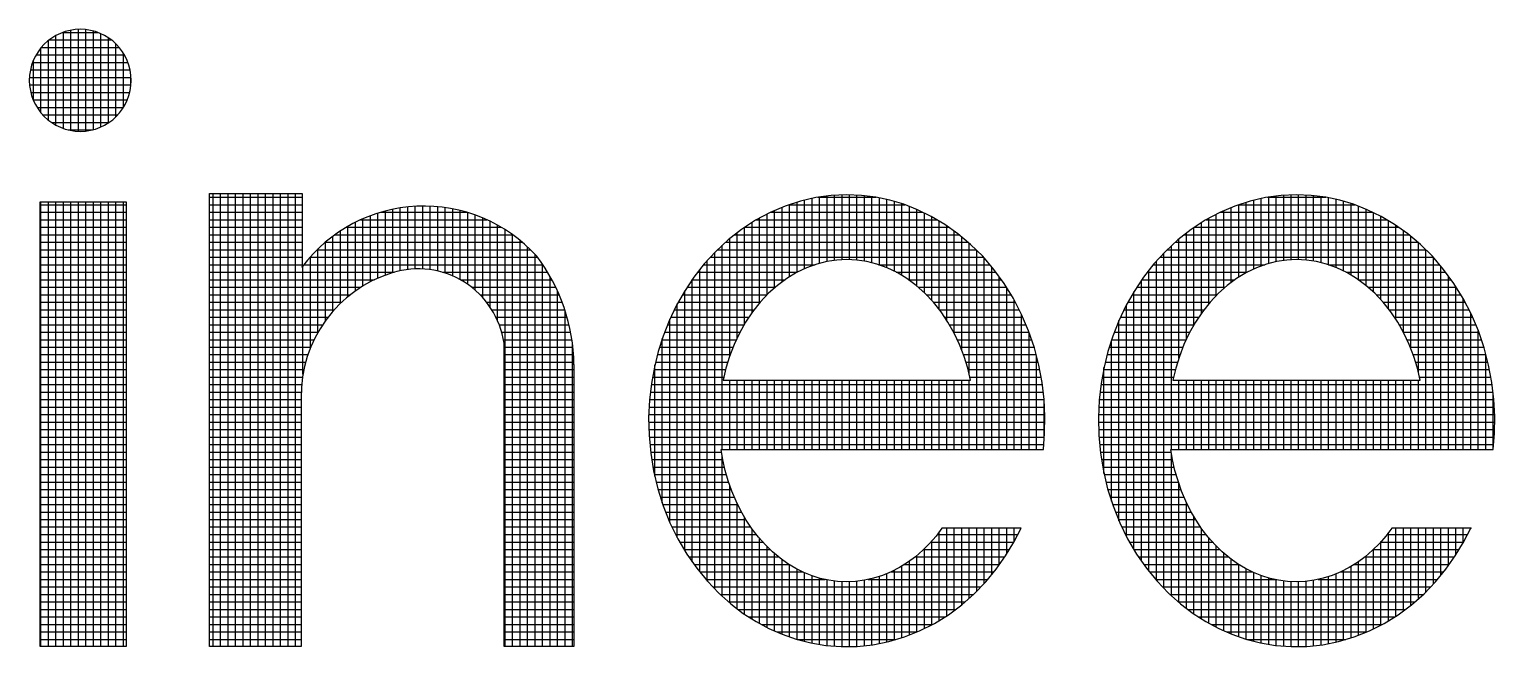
# Model space of a CAD drawing. Header units: inches. Extents: x 952 to 1793, y 0 to 594.
# Drawn here: x 1677.897 to 1681.296, y 99.888 to 101.318 of the extents above; entities that cross this region are included whole.
import ezdxf

# ---------------------------------------------------------------- set-up
doc = ezdxf.new("R2010")
doc.units = ezdxf.units.IN
doc.header["$MEASUREMENT"] = 0
doc.layers.add('BG ÇÑ±¹Áö¿ª³\xad¹æ±â¼úÁÖ½ÄÈ¸»ç CI', color=7, linetype='Continuous')

msp = doc.modelspace()

# ---------------------------------------------------------------- linework, layer by layer
at = {"layer": 'BG ÇÑ±¹Áö¿ª³\xad¹æ±â¼úÁÖ½ÄÈ¸»ç CI', "color": 7, "linetype": 'Continuous', "lineweight": 25}
for p, q in [((1677.9411, 101.1079), (1677.9411, 101.2927)), ((1677.9427, 101.2939), (1678.0871, 101.2939)), ((1677.9585, 101.0964), (1677.9585, 101.3042)), ((1677.9741, 101.3112), (1678.0556, 101.3112)), ((1677.9759, 101.0887), (1677.9759, 101.3119)), ((1677.9932, 101.0841), (1677.9932, 101.3165)), ((1678.0106, 101.0822), (1678.0106, 101.3184)), ((1678.028, 101.0828), (1678.028, 101.3178)), ((1678.0453, 101.0861), (1678.0453, 101.3145)), ((1678.0627, 101.0922), (1678.0627, 101.3084)), ((1678.0801, 101.1017), (1678.0801, 101.2989)), ((1677.9124, 101.2591), (1678.1174, 101.2591)), ((1677.9238, 101.125), (1677.9238, 101.2756)), ((1677.9245, 101.2765), (1678.1052, 101.2765)), ((1678.0974, 101.1157), (1678.0974, 101.2849)), ((1678.1148, 101.1372), (1678.1148, 101.2634)), ((1677.9042, 101.2418), (1678.1255, 101.2418)), ((1677.9064, 101.1533), (1677.9064, 101.2473)), ((1677.8969, 101.207), (1678.1329, 101.207)), ((1677.8992, 101.2244), (1678.1306, 101.2244)), ((1678.1322, 101.1857), (1678.1322, 101.2149)), ((1677.8972, 101.1897), (1678.1326, 101.1897)), ((1677.9, 101.1723), (1678.1297, 101.1723)), ((1677.9057, 101.155), (1678.124, 101.155)), ((1677.9147, 101.1376), (1678.1151, 101.1376)), ((1677.9279, 101.1202), (1678.1018, 101.1202)), ((1677.948, 101.1029), (1678.0818, 101.1029)), ((1677.9868, 101.0855), (1678.043, 101.0855)), ((1677.9219, 100.9188), (1678.1217, 100.9188)), ((1677.9219, 99.8879), (1677.9219, 100.9188)), ((1677.9238, 99.8879), (1677.9238, 100.9188)), ((1677.9411, 99.8879), (1677.9411, 100.9188)), ((1677.9585, 99.8879), (1677.9585, 100.9188)), ((1677.9759, 99.8879), (1677.9759, 100.9188)), ((1677.9932, 99.8879), (1677.9932, 100.9188)), ((1678.0106, 99.8879), (1678.0106, 100.9188)), ((1678.028, 99.8879), (1678.028, 100.9188)), ((1678.0453, 99.8879), (1678.0453, 100.9188)), ((1678.0627, 99.8879), (1678.0627, 100.9188)), ((1678.0801, 99.8879), (1678.0801, 100.9188)), ((1678.0974, 99.8879), (1678.0974, 100.9188)), ((1678.1148, 99.8879), (1678.1148, 100.9188)), ((1678.1217, 100.9188), (1678.1217, 99.8879)), ((1678.3149, 99.8879), (1678.3149, 100.9383)), ((1678.3149, 100.9383), (1678.5297, 100.9383)), ((1678.3149, 100.9292), (1678.5297, 100.9292)), ((1678.3232, 99.8879), (1678.3232, 100.9383)), ((1678.3405, 99.8879), (1678.3405, 100.9383)), ((1678.3579, 99.8879), (1678.3579, 100.9383)), ((1678.3753, 99.8879), (1678.3753, 100.9383)), ((1678.3926, 99.8879), (1678.3926, 100.9383)), ((1678.41, 99.8879), (1678.41, 100.9383)), ((1678.4274, 99.8879), (1678.4274, 100.9383)), ((1678.4447, 99.8879), (1678.4447, 100.9383)), ((1678.4621, 99.8879), (1678.4621, 100.9383)), ((1678.4794, 99.8879), (1678.4794, 100.9383)), ((1678.4968, 99.8879), (1678.4968, 100.9383)), ((1678.5142, 99.8879), (1678.5142, 100.9383)), ((1678.5297, 100.9383), (1678.5297, 100.7681)), ((1679.6854, 100.9205), (1679.6498, 100.909)), ((1679.7212, 100.9286), (1679.6854, 100.9205)), ((1679.695, 100.7636), (1679.695, 100.9227)), ((1679.7123, 100.7704), (1679.7123, 100.9266)), ((1679.7569, 100.9334), (1679.7212, 100.9286)), ((1679.7257, 100.9292), (1679.8611, 100.9292)), ((1679.7297, 100.776), (1679.7297, 100.9298)), ((1679.7471, 100.7803), (1679.7471, 100.9321)), ((1679.7922, 100.935), (1679.7569, 100.9334)), ((1679.7644, 100.7829), (1679.7644, 100.9338)), ((1679.7818, 100.7843), (1679.7818, 100.9346)), ((1679.8269, 100.9336), (1679.7922, 100.935)), ((1679.7991, 100.7845), (1679.7991, 100.9347)), ((1679.8165, 100.7836), (1679.8165, 100.934)), ((1679.8605, 100.9293), (1679.8269, 100.9336)), ((1679.8339, 100.781), (1679.8339, 100.9327)), ((1679.8512, 100.7772), (1679.8512, 100.9305)), ((1679.893, 100.9225), (1679.8605, 100.9293)), ((1679.8686, 100.7722), (1679.8686, 100.9276)), ((1679.886, 100.7659), (1679.886, 100.924)), ((1679.925, 100.913), (1679.893, 100.9225)), ((1679.9033, 100.7577), (1679.9033, 100.9194)), ((1680.7286, 100.9205), (1680.6931, 100.909)), ((1680.7645, 100.9286), (1680.7286, 100.9205)), ((1680.7368, 100.7629), (1680.7368, 100.9223)), ((1680.7542, 100.7699), (1680.7542, 100.9263)), ((1680.8002, 100.9334), (1680.7645, 100.9286)), ((1680.769, 100.9292), (1680.9044, 100.9292)), ((1680.7716, 100.7756), (1680.7716, 100.9296)), ((1680.7889, 100.78), (1680.7889, 100.9319)), ((1680.8355, 100.935), (1680.8002, 100.9334)), ((1680.8063, 100.7827), (1680.8063, 100.9337)), ((1680.8237, 100.7842), (1680.8237, 100.9345)), ((1680.8702, 100.9336), (1680.8355, 100.935)), ((1680.841, 100.7846), (1680.841, 100.9348)), ((1680.8584, 100.7837), (1680.8584, 100.9341)), ((1680.9038, 100.9293), (1680.8702, 100.9336)), ((1680.8757, 100.7812), (1680.8757, 100.9329)), ((1680.8931, 100.7776), (1680.8931, 100.9307)), ((1680.9363, 100.9225), (1680.9038, 100.9293)), ((1680.9105, 100.7727), (1680.9105, 100.9279)), ((1680.9278, 100.7665), (1680.9278, 100.9243)), ((1680.9683, 100.913), (1680.9363, 100.9225)), ((1680.9452, 100.7584), (1680.9452, 100.9198)), ((1677.9219, 100.9119), (1678.1217, 100.9119)), ((1677.9219, 100.8945), (1678.1217, 100.8945)), ((1678.3149, 100.9119), (1678.5297, 100.9119)), ((1678.3149, 100.8945), (1678.5297, 100.8945)), ((1678.6878, 100.7336), (1678.6878, 100.8865)), ((1678.7052, 100.7419), (1678.7052, 100.8925)), ((1678.7116, 100.8945), (1678.912, 100.8945)), ((1678.7226, 100.7489), (1678.7226, 100.8975)), ((1678.7399, 100.7547), (1678.7399, 100.9016)), ((1678.7573, 100.7592), (1678.7573, 100.9048)), ((1678.7746, 100.762), (1678.7746, 100.9071)), ((1678.792, 100.7634), (1678.792, 100.9085)), ((1678.8094, 100.7632), (1678.8094, 100.909)), ((1678.8267, 100.7616), (1678.8267, 100.9087)), ((1678.8441, 100.7583), (1678.8441, 100.9075)), ((1678.8615, 100.7535), (1678.8615, 100.9055)), ((1678.8788, 100.7469), (1678.8788, 100.9026)), ((1678.8962, 100.7384), (1678.8962, 100.8988)), ((1678.9136, 100.7276), (1678.9136, 100.894)), ((1678.9309, 100.714), (1678.9309, 100.8883)), ((1679.615, 100.8942), (1679.5811, 100.8761)), ((1679.6081, 100.7032), (1679.6081, 100.8905)), ((1679.6498, 100.909), (1679.615, 100.8942)), ((1679.6157, 100.8945), (1679.9695, 100.8945)), ((1679.6255, 100.7192), (1679.6255, 100.8987)), ((1679.6429, 100.7331), (1679.6429, 100.906)), ((1679.6586, 100.9119), (1679.9278, 100.9119)), ((1679.6602, 100.745), (1679.6602, 100.9124)), ((1679.6776, 100.7553), (1679.6776, 100.918)), ((1679.9207, 100.748), (1679.9207, 100.9142)), ((1679.957, 100.9005), (1679.925, 100.913)), ((1679.9381, 100.7367), (1679.9381, 100.9079)), ((1679.9554, 100.7236), (1679.9554, 100.9011)), ((1679.9889, 100.885), (1679.957, 100.9005)), ((1679.9728, 100.7082), (1679.9728, 100.8929)), ((1680.0203, 100.8665), (1679.9889, 100.885)), ((1680.6582, 100.8942), (1680.6244, 100.8761)), ((1680.65, 100.7017), (1680.65, 100.8898)), ((1680.6931, 100.909), (1680.6582, 100.8942)), ((1680.6589, 100.8945), (1681.0127, 100.8945)), ((1680.6674, 100.718), (1680.6674, 100.8981)), ((1680.6847, 100.732), (1680.6847, 100.9054)), ((1680.7019, 100.9119), (1680.9711, 100.9119)), ((1680.7021, 100.7442), (1680.7021, 100.9119)), ((1680.7195, 100.7546), (1680.7195, 100.9175)), ((1680.9626, 100.7489), (1680.9626, 100.9147)), ((1681.0003, 100.9005), (1680.9683, 100.913)), ((1680.9799, 100.7378), (1680.9799, 100.9084)), ((1680.9973, 100.7249), (1680.9973, 100.9017)), ((1681.0322, 100.885), (1681.0003, 100.9005)), ((1681.0147, 100.7094), (1681.0147, 100.8936)), ((1681.032, 100.6915), (1681.032, 100.8851)), ((1681.0636, 100.8665), (1681.0322, 100.885)), ((1677.9219, 100.8771), (1678.1217, 100.8771)), ((1677.9219, 100.8598), (1678.1217, 100.8598)), ((1678.3149, 100.8771), (1678.5297, 100.8771)), ((1678.3149, 100.8598), (1678.5297, 100.8598)), ((1678.6184, 100.6837), (1678.6184, 100.8513)), ((1678.632, 100.8598), (1678.9915, 100.8598)), ((1678.6357, 100.6992), (1678.6357, 100.8619)), ((1678.6531, 100.7125), (1678.6531, 100.8713)), ((1678.6652, 100.8771), (1678.9583, 100.8771)), ((1678.6705, 100.7238), (1678.6705, 100.8795)), ((1678.9483, 100.6969), (1678.9483, 100.8815)), ((1678.9657, 100.6747), (1678.9657, 100.8737)), ((1678.983, 100.643), (1678.983, 100.8647)), ((1679.0004, 99.8879), (1679.0004, 100.8543)), ((1679.5486, 100.8549), (1679.5177, 100.8308)), ((1679.5811, 100.8761), (1679.5486, 100.8549)), ((1679.556, 100.8598), (1680.0298, 100.8598)), ((1679.556, 100.6357), (1679.556, 100.8598)), ((1679.5734, 100.6623), (1679.5734, 100.8711)), ((1679.583, 100.8771), (1680.0023, 100.8771)), ((1679.5908, 100.6844), (1679.5908, 100.8813)), ((1679.9902, 100.69), (1679.9902, 100.8843)), ((1680.0075, 100.6688), (1680.0075, 100.874)), ((1680.0508, 100.8448), (1680.0203, 100.8665)), ((1680.0249, 100.6437), (1680.0249, 100.8632)), ((1680.0423, 100.6135), (1680.0423, 100.8509)), ((1680.5918, 100.8549), (1680.561, 100.8308)), ((1680.6244, 100.8761), (1680.5918, 100.8549)), ((1680.5979, 100.6332), (1680.5979, 100.8589)), ((1680.5993, 100.8598), (1681.0731, 100.8598)), ((1680.6153, 100.6602), (1680.6153, 100.8702)), ((1680.6263, 100.8771), (1681.0456, 100.8771)), ((1680.6326, 100.6827), (1680.6326, 100.8805)), ((1681.0494, 100.6705), (1681.0494, 100.8749)), ((1681.0941, 100.8448), (1681.0636, 100.8665)), ((1681.0668, 100.6458), (1681.0668, 100.8642)), ((1681.0841, 100.6161), (1681.0841, 100.8519)), ((1677.9219, 100.8424), (1678.1217, 100.8424)), ((1677.9219, 100.825), (1678.1217, 100.825)), ((1678.3149, 100.8424), (1678.5297, 100.8424)), ((1678.3149, 100.825), (1678.5297, 100.825)), ((1678.5833, 100.825), (1679.0402, 100.825)), ((1678.5836, 100.6437), (1678.5836, 100.8253)), ((1678.601, 100.6655), (1678.601, 100.8391)), ((1678.6055, 100.8424), (1679.0181, 100.8424)), ((1679.0177, 99.8879), (1679.0177, 100.8426)), ((1679.0351, 99.8879), (1679.0351, 100.8293)), ((1679.5177, 100.8308), (1679.4888, 100.804)), ((1679.504, 100.345), (1679.504, 100.818)), ((1679.5115, 100.825), (1680.0744, 100.825)), ((1679.5213, 100.5611), (1679.5213, 100.8336)), ((1679.5326, 100.8424), (1680.0537, 100.8424)), ((1679.5387, 100.6029), (1679.5387, 100.8472)), ((1680.0802, 100.8201), (1680.0508, 100.8448)), ((1680.0596, 100.5739), (1680.0596, 100.8375)), ((1680.077, 100.5175), (1680.077, 100.8229)), ((1680.1081, 100.7925), (1680.0802, 100.8201)), ((1680.561, 100.8308), (1680.5321, 100.804)), ((1680.5458, 100.345), (1680.5458, 100.8167)), ((1680.5548, 100.825), (1681.1177, 100.825)), ((1680.5632, 100.5567), (1680.5632, 100.8325)), ((1680.5758, 100.8424), (1681.097, 100.8424)), ((1680.5806, 100.5999), (1680.5806, 100.8461)), ((1681.1235, 100.8201), (1681.0941, 100.8448)), ((1681.1015, 100.5776), (1681.1015, 100.8386)), ((1681.1189, 100.5235), (1681.1189, 100.8241)), ((1681.1514, 100.7925), (1681.1235, 100.8201)), ((1677.9219, 100.8077), (1678.1217, 100.8077)), ((1677.9219, 100.7903), (1678.1217, 100.7903)), ((1678.3149, 100.8077), (1678.5297, 100.8077)), ((1678.3149, 100.7903), (1678.5297, 100.7903)), ((1678.5478, 100.7903), (1679.0754, 100.7903)), ((1678.5489, 100.5807), (1678.5489, 100.7915)), ((1678.5643, 100.8077), (1679.0592, 100.8077)), ((1678.5663, 100.6167), (1678.5663, 100.8096)), ((1679.0525, 99.8879), (1679.0525, 100.8141)), ((1679.0698, 99.8879), (1679.0698, 100.7967)), ((1679.4888, 100.804), (1679.4621, 100.775)), ((1679.4762, 100.7903), (1680.11, 100.7903)), ((1679.4866, 100.0216), (1679.4866, 100.8016)), ((1679.4927, 100.8077), (1680.0928, 100.8077)), ((1679.77, 100.7837), (1679.7466, 100.7802)), ((1679.7929, 100.7848), (1679.77, 100.7837)), ((1679.8159, 100.7837), (1679.7929, 100.7848)), ((1679.8392, 100.7802), (1679.8159, 100.7837)), ((1680.0943, 100.345), (1680.0943, 100.8062)), ((1680.1341, 100.7622), (1680.1081, 100.7925)), ((1680.1117, 100.345), (1680.1117, 100.7883)), ((1680.5321, 100.804), (1680.5054, 100.775)), ((1680.5195, 100.7903), (1681.1533, 100.7903)), ((1680.5285, 100.0231), (1680.5285, 100.8001)), ((1680.536, 100.8077), (1681.1361, 100.8077)), ((1680.8133, 100.7837), (1680.7899, 100.7802)), ((1680.8362, 100.7848), (1680.8133, 100.7837)), ((1680.8592, 100.7837), (1680.8362, 100.7848)), ((1680.8825, 100.7802), (1680.8592, 100.7837)), ((1681.1362, 100.345), (1681.1362, 100.8076)), ((1681.1774, 100.7622), (1681.1514, 100.7925)), ((1681.1536, 100.345), (1681.1536, 100.79)), ((1677.9219, 100.7729), (1678.1217, 100.7729)), ((1677.9219, 100.7556), (1678.1217, 100.7556)), ((1678.3149, 100.7729), (1678.5297, 100.7729)), ((1678.3149, 100.7556), (1678.743, 100.7556)), ((1678.5315, 100.5192), (1678.5315, 100.7705)), ((1678.5334, 100.7729), (1679.0878, 100.7729)), ((1678.8548, 100.7556), (1679.0989, 100.7556)), ((1679.0872, 99.8879), (1679.0872, 100.7737)), ((1679.4621, 100.775), (1679.4379, 100.7439)), ((1679.447, 100.7556), (1679.6781, 100.7556)), ((1679.4519, 100.061), (1679.4519, 100.7618)), ((1679.4606, 100.7729), (1679.7193, 100.7729)), ((1679.4692, 100.0398), (1679.4692, 100.7827)), ((1679.6765, 100.7548), (1679.6539, 100.7412)), ((1679.6997, 100.7659), (1679.6765, 100.7548)), ((1679.7231, 100.7743), (1679.6997, 100.7659)), ((1679.7466, 100.7802), (1679.7231, 100.7743)), ((1679.8627, 100.7743), (1679.8392, 100.7802)), ((1679.8862, 100.7659), (1679.8627, 100.7743)), ((1679.8666, 100.7729), (1680.125, 100.7729)), ((1679.9094, 100.7548), (1679.8862, 100.7659)), ((1679.9078, 100.7556), (1680.139, 100.7556)), ((1679.9319, 100.7412), (1679.9094, 100.7548)), ((1680.1291, 100.345), (1680.1291, 100.7681)), ((1680.1581, 100.7295), (1680.1341, 100.7622)), ((1680.5054, 100.775), (1680.4811, 100.7439)), ((1680.4903, 100.7556), (1680.7213, 100.7556)), ((1680.4937, 100.0627), (1680.4937, 100.76)), ((1680.5038, 100.7729), (1680.7626, 100.7729)), ((1680.5111, 100.0415), (1680.5111, 100.7811)), ((1680.7198, 100.7548), (1680.6972, 100.7412)), ((1680.7429, 100.7659), (1680.7198, 100.7548)), ((1680.7664, 100.7743), (1680.7429, 100.7659)), ((1680.7899, 100.7802), (1680.7664, 100.7743)), ((1680.906, 100.7743), (1680.8825, 100.7802)), ((1680.9295, 100.7659), (1680.906, 100.7743)), ((1680.9099, 100.7729), (1681.1682, 100.7729)), ((1680.9526, 100.7548), (1680.9295, 100.7659)), ((1680.9511, 100.7556), (1681.1823, 100.7556)), ((1680.9752, 100.7412), (1680.9526, 100.7548)), ((1681.1709, 100.345), (1681.1709, 100.7698)), ((1681.2013, 100.7295), (1681.1774, 100.7622)), ((1677.9219, 100.7382), (1678.1217, 100.7382)), ((1677.9219, 100.7208), (1678.1217, 100.7208)), ((1678.3149, 100.7382), (1678.6971, 100.7382)), ((1678.3149, 100.7208), (1678.6656, 100.7208)), ((1678.8965, 100.7382), (1679.1089, 100.7382)), ((1678.9227, 100.7208), (1679.1178, 100.7208)), ((1679.1046, 99.8879), (1679.1046, 100.7459)), ((1679.4379, 100.7439), (1679.4161, 100.7112)), ((1679.4225, 100.7208), (1679.6273, 100.7208)), ((1679.4341, 100.7382), (1679.6498, 100.7382)), ((1679.4345, 100.0844), (1679.4345, 100.7389)), ((1679.6322, 100.7252), (1679.6115, 100.7068)), ((1679.6539, 100.7412), (1679.6322, 100.7252)), ((1679.9537, 100.7252), (1679.9319, 100.7412)), ((1679.936, 100.7382), (1680.1517, 100.7382)), ((1679.9743, 100.7068), (1679.9537, 100.7252)), ((1679.9586, 100.7208), (1680.1634, 100.7208)), ((1680.1464, 100.345), (1680.1464, 100.7454)), ((1680.1796, 100.6945), (1680.1581, 100.7295)), ((1680.1638, 100.345), (1680.1638, 100.7201)), ((1680.4811, 100.7439), (1680.4594, 100.7112)), ((1680.4658, 100.7208), (1680.6706, 100.7208)), ((1680.4764, 100.0864), (1680.4764, 100.7367)), ((1680.4773, 100.7382), (1680.6931, 100.7382)), ((1680.6755, 100.7252), (1680.6548, 100.7068)), ((1680.6972, 100.7412), (1680.6755, 100.7252)), ((1680.997, 100.7252), (1680.9752, 100.7412)), ((1680.9793, 100.7382), (1681.195, 100.7382)), ((1681.0176, 100.7068), (1680.997, 100.7252)), ((1681.0018, 100.7208), (1681.2067, 100.7208)), ((1681.1883, 100.345), (1681.1883, 100.7473)), ((1681.2229, 100.6945), (1681.2013, 100.7295)), ((1681.2057, 100.345), (1681.2057, 100.7224)), ((1677.9219, 100.7035), (1678.1217, 100.7035)), ((1677.9219, 100.6861), (1678.1217, 100.6861)), ((1678.3149, 100.7035), (1678.6411, 100.7035)), ((1678.3149, 100.6861), (1678.6209, 100.6861)), ((1678.9421, 100.7035), (1679.1257, 100.7035)), ((1678.9574, 100.6861), (1679.1327, 100.6861)), ((1679.1219, 99.8879), (1679.1219, 100.712)), ((1679.4161, 100.7112), (1679.397, 100.6774)), ((1679.3998, 100.1405), (1679.3998, 100.6823)), ((1679.4019, 100.6861), (1679.5921, 100.6861)), ((1679.4117, 100.7035), (1679.6084, 100.7035)), ((1679.4171, 100.1105), (1679.4171, 100.7128)), ((1679.5922, 100.6862), (1679.5744, 100.6638)), ((1679.6115, 100.7068), (1679.5922, 100.6862)), ((1679.9937, 100.6862), (1679.9743, 100.7068)), ((1679.9774, 100.7035), (1680.1741, 100.7035)), ((1680.0115, 100.6638), (1679.9937, 100.6862)), ((1679.9938, 100.6861), (1680.1839, 100.6861)), ((1680.1985, 100.6578), (1680.1796, 100.6945)), ((1680.1812, 100.345), (1680.1812, 100.6915)), ((1680.4594, 100.7112), (1680.4403, 100.6774)), ((1680.4452, 100.6861), (1680.6354, 100.6861)), ((1680.455, 100.7035), (1680.6517, 100.7035)), ((1680.459, 100.1129), (1680.459, 100.7105)), ((1680.6355, 100.6862), (1680.6177, 100.6638)), ((1680.6548, 100.7068), (1680.6355, 100.6862)), ((1681.0369, 100.6862), (1681.0176, 100.7068)), ((1681.0207, 100.7035), (1681.2174, 100.7035)), ((1681.0548, 100.6638), (1681.0369, 100.6862)), ((1681.037, 100.6861), (1681.2272, 100.6861)), ((1681.2418, 100.6578), (1681.2229, 100.6945)), ((1681.223, 100.345), (1681.223, 100.6942)), ((1677.9219, 100.6687), (1678.1217, 100.6687)), ((1677.9219, 100.6514), (1678.1217, 100.6514)), ((1678.3149, 100.6687), (1678.6039, 100.6687)), ((1678.3149, 100.6514), (1678.5894, 100.6514)), ((1678.9695, 100.6687), (1679.1389, 100.6687)), ((1678.9791, 100.6514), (1679.1442, 100.6514)), ((1679.1393, 99.8879), (1679.1393, 100.6674)), ((1679.397, 100.6774), (1679.3805, 100.6426)), ((1679.3847, 100.6514), (1679.5661, 100.6514)), ((1679.3929, 100.6687), (1679.5783, 100.6687)), ((1679.5744, 100.6638), (1679.5583, 100.6397)), ((1680.0075, 100.6687), (1680.1929, 100.6687)), ((1680.0276, 100.6397), (1680.0115, 100.6638)), ((1680.0198, 100.6514), (1680.2012, 100.6514)), ((1680.2147, 100.6196), (1680.1985, 100.6578)), ((1680.1985, 100.345), (1680.1985, 100.6577)), ((1680.4403, 100.6774), (1680.4238, 100.6426)), ((1680.428, 100.6514), (1680.6094, 100.6514)), ((1680.4362, 100.6687), (1680.6216, 100.6687)), ((1680.4416, 100.1434), (1680.4416, 100.6798)), ((1680.6177, 100.6638), (1680.6016, 100.6397)), ((1681.0508, 100.6687), (1681.2361, 100.6687)), ((1681.0709, 100.6397), (1681.0548, 100.6638)), ((1681.063, 100.6514), (1681.2445, 100.6514)), ((1681.2404, 100.345), (1681.2404, 100.6605)), ((1681.258, 100.6196), (1681.2418, 100.6578)), ((1677.9219, 100.634), (1678.1217, 100.634)), ((1677.9219, 100.6167), (1678.1217, 100.6167)), ((1678.3149, 100.634), (1678.5769, 100.634)), ((1678.3149, 100.6167), (1678.5663, 100.6167)), ((1678.9867, 100.634), (1679.1486, 100.634)), ((1678.9924, 100.6167), (1679.1524, 100.6167)), ((1679.3805, 100.6426), (1679.3667, 100.6074)), ((1679.3703, 100.6167), (1679.5453, 100.6167)), ((1679.3772, 100.634), (1679.5551, 100.634)), ((1679.3824, 100.1761), (1679.3824, 100.6466)), ((1679.544, 100.6142), (1679.5316, 100.5878)), ((1679.5583, 100.6397), (1679.544, 100.6142)), ((1680.0419, 100.6142), (1680.0276, 100.6397)), ((1680.0308, 100.634), (1680.2086, 100.634)), ((1680.0405, 100.6167), (1680.2157, 100.6167)), ((1680.0543, 100.5878), (1680.0419, 100.6142)), ((1680.228, 100.5803), (1680.2147, 100.6196)), ((1680.2159, 100.345), (1680.2159, 100.616)), ((1680.4238, 100.6426), (1680.41, 100.6074)), ((1680.4136, 100.6167), (1680.5886, 100.6167)), ((1680.4204, 100.634), (1680.5984, 100.634)), ((1680.4243, 100.1796), (1680.4243, 100.6436)), ((1680.5873, 100.6142), (1680.5749, 100.5878)), ((1680.6016, 100.6397), (1680.5873, 100.6142)), ((1681.0852, 100.6142), (1681.0709, 100.6397)), ((1681.0741, 100.634), (1681.2519, 100.634)), ((1681.0838, 100.6167), (1681.259, 100.6167)), ((1681.0976, 100.5878), (1681.0852, 100.6142)), ((1681.2578, 100.345), (1681.2578, 100.62)), ((1681.2713, 100.5803), (1681.258, 100.6196)), ((1677.9219, 100.5993), (1678.1217, 100.5993)), ((1677.9219, 100.5819), (1678.1217, 100.5819)), ((1678.3149, 100.5993), (1678.5571, 100.5993)), ((1678.3149, 100.5819), (1678.5494, 100.5819)), ((1678.9965, 100.5993), (1679.1553, 100.5993)), ((1678.9978, 99.8879), (1678.9978, 100.5909)), ((1678.9978, 100.5819), (1679.1575, 100.5819)), ((1679.1567, 99.8879), (1679.1567, 100.5894)), ((1679.3667, 100.6074), (1679.3555, 100.572)), ((1679.3586, 100.5819), (1679.5293, 100.5819)), ((1679.3641, 100.5993), (1679.537, 100.5993)), ((1679.365, 100.221), (1679.365, 100.6021)), ((1679.5316, 100.5878), (1679.5211, 100.5606)), ((1680.0489, 100.5993), (1680.2216, 100.5993)), ((1680.0648, 100.5606), (1680.0543, 100.5878)), ((1680.0565, 100.5819), (1680.2274, 100.5819)), ((1680.2384, 100.5405), (1680.228, 100.5803)), ((1680.41, 100.6074), (1680.3987, 100.572)), ((1680.4019, 100.5819), (1680.5726, 100.5819)), ((1680.4069, 100.2254), (1680.4069, 100.5977)), ((1680.4074, 100.5993), (1680.5803, 100.5993)), ((1680.5749, 100.5878), (1680.5644, 100.5606)), ((1681.0922, 100.5993), (1681.2648, 100.5993)), ((1681.108, 100.5606), (1681.0976, 100.5878)), ((1681.0998, 100.5819), (1681.2707, 100.5819)), ((1681.2817, 100.5405), (1681.2713, 100.5803)), ((1677.9219, 100.5646), (1678.1217, 100.5646)), ((1677.9219, 100.5472), (1678.1217, 100.5472)), ((1678.3149, 100.5646), (1678.5429, 100.5646)), ((1678.3149, 100.5472), (1678.5377, 100.5472)), ((1678.9978, 100.5646), (1679.159, 100.5646)), ((1678.9978, 100.5472), (1679.1598, 100.5472)), ((1679.3555, 100.572), (1679.3465, 100.5358)), ((1679.3493, 100.5472), (1679.517, 100.5472)), ((1679.3536, 100.5646), (1679.5226, 100.5646)), ((1679.5211, 100.5606), (1679.5126, 100.533)), ((1680.0632, 100.5646), (1680.2321, 100.5646)), ((1680.0733, 100.533), (1680.0648, 100.5606)), ((1680.0689, 100.5472), (1680.2366, 100.5472)), ((1680.2333, 100.345), (1680.2333, 100.5601)), ((1680.3987, 100.572), (1680.3897, 100.5358)), ((1680.3926, 100.5472), (1680.5603, 100.5472)), ((1680.3969, 100.5646), (1680.5659, 100.5646)), ((1680.5644, 100.5606), (1680.5559, 100.533)), ((1681.1065, 100.5646), (1681.2754, 100.5646)), ((1681.1166, 100.533), (1681.108, 100.5606)), ((1681.1122, 100.5472), (1681.2799, 100.5472)), ((1681.2751, 100.345), (1681.2751, 100.5655)), ((1677.9219, 100.5298), (1678.1217, 100.5298)), ((1677.9219, 100.5125), (1678.1217, 100.5125)), ((1678.3149, 100.5298), (1678.5335, 100.5298)), ((1678.3149, 100.5125), (1678.5305, 100.5125)), ((1678.9978, 100.5298), (1679.1599, 100.5298)), ((1678.9978, 100.5125), (1679.1599, 100.5125)), ((1679.1599, 100.5414), (1679.1599, 99.8879)), ((1679.3465, 100.5358), (1679.3396, 100.498)), ((1679.3422, 100.5125), (1679.5077, 100.5125)), ((1679.3454, 100.5298), (1679.5118, 100.5298)), ((1679.3477, 100.283), (1679.3477, 100.5407)), ((1679.5126, 100.533), (1679.506, 100.5053)), ((1680.0799, 100.5053), (1680.0733, 100.533)), ((1680.074, 100.5298), (1680.2404, 100.5298)), ((1680.0782, 100.5125), (1680.2436, 100.5125)), ((1680.2459, 100.5004), (1680.2384, 100.5405)), ((1680.3897, 100.5358), (1680.3829, 100.498)), ((1680.3855, 100.5125), (1680.5509, 100.5125)), ((1680.3887, 100.5298), (1680.5551, 100.5298)), ((1680.3895, 100.2889), (1680.3895, 100.5347)), ((1680.5559, 100.533), (1680.5492, 100.5053)), ((1681.1232, 100.5053), (1681.1166, 100.533)), ((1681.1173, 100.5298), (1681.2837, 100.5298)), ((1681.1215, 100.5125), (1681.2869, 100.5125)), ((1681.2892, 100.5004), (1681.2817, 100.5405)), ((1677.9219, 100.4951), (1678.1217, 100.4951)), ((1677.9219, 100.4777), (1678.1217, 100.4777)), ((1678.3149, 100.4951), (1678.5285, 100.4951)), ((1678.3149, 100.4777), (1678.5275, 100.4777)), ((1678.9978, 100.4951), (1679.1599, 100.4951)), ((1678.9978, 100.4777), (1679.1599, 100.4777)), ((1679.3396, 100.498), (1679.3352, 100.4589)), ((1679.3373, 100.4777), (1680.2485, 100.4777)), ((1679.3393, 100.4951), (1680.2465, 100.4951)), ((1679.506, 100.5053), (1679.5633, 100.5053)), ((1679.5213, 100.345), (1679.5213, 100.5053)), ((1679.5387, 100.345), (1679.5387, 100.5053)), ((1679.556, 100.345), (1679.556, 100.5053)), ((1679.5633, 100.5053), (1679.6207, 100.5053)), ((1679.5734, 100.345), (1679.5734, 100.5053)), ((1679.5908, 100.345), (1679.5908, 100.5053)), ((1679.6081, 100.345), (1679.6081, 100.5053)), ((1679.6207, 100.5053), (1679.6781, 100.5053)), ((1679.6255, 100.345), (1679.6255, 100.5053)), ((1679.6429, 100.345), (1679.6429, 100.5053)), ((1679.6602, 100.345), (1679.6602, 100.5053)), ((1679.6776, 100.345), (1679.6776, 100.5053)), ((1679.6781, 100.5053), (1679.7355, 100.5053)), ((1679.695, 100.345), (1679.695, 100.5053)), ((1679.7123, 100.345), (1679.7123, 100.5053)), ((1679.7297, 100.345), (1679.7297, 100.5053)), ((1679.7355, 100.5053), (1679.7929, 100.5053)), ((1679.7471, 100.345), (1679.7471, 100.5053)), ((1679.7644, 100.345), (1679.7644, 100.5053)), ((1679.7818, 100.345), (1679.7818, 100.5053)), ((1679.7929, 100.5053), (1679.8503, 100.5053)), ((1679.7991, 100.345), (1679.7991, 100.5053)), ((1679.8165, 100.345), (1679.8165, 100.5053)), ((1679.8339, 100.345), (1679.8339, 100.5053)), ((1679.8503, 100.5053), (1679.9077, 100.5053)), ((1679.8512, 100.345), (1679.8512, 100.5053)), ((1679.8686, 100.345), (1679.8686, 100.5053)), ((1679.886, 100.345), (1679.886, 100.5053)), ((1679.9033, 100.345), (1679.9033, 100.5053)), ((1679.9077, 100.5053), (1679.9651, 100.5053)), ((1679.9207, 100.345), (1679.9207, 100.5053)), ((1679.9381, 100.345), (1679.9381, 100.5053)), ((1679.9554, 100.345), (1679.9554, 100.5053)), ((1679.9651, 100.5053), (1680.0225, 100.5053)), ((1679.9728, 100.345), (1679.9728, 100.5053)), ((1679.9902, 100.345), (1679.9902, 100.5053)), ((1680.0075, 100.345), (1680.0075, 100.5053)), ((1680.0225, 100.5053), (1680.0799, 100.5053)), ((1680.0249, 100.345), (1680.0249, 100.5053)), ((1680.0423, 100.345), (1680.0423, 100.5053)), ((1680.0596, 100.345), (1680.0596, 100.5053)), ((1680.077, 100.345), (1680.077, 100.5053)), ((1680.2505, 100.4604), (1680.2459, 100.5004)), ((1680.3829, 100.498), (1680.3785, 100.4589)), ((1680.3806, 100.4777), (1681.2918, 100.4777)), ((1680.3826, 100.4951), (1681.2898, 100.4951)), ((1680.5492, 100.5053), (1680.6066, 100.5053)), ((1680.5632, 100.345), (1680.5632, 100.5053)), ((1680.5806, 100.345), (1680.5806, 100.5053)), ((1680.5979, 100.345), (1680.5979, 100.5053)), ((1680.6066, 100.5053), (1680.664, 100.5053)), ((1680.6153, 100.345), (1680.6153, 100.5053)), ((1680.6326, 100.345), (1680.6326, 100.5053)), ((1680.65, 100.345), (1680.65, 100.5053)), ((1680.664, 100.5053), (1680.7214, 100.5053)), ((1680.6674, 100.345), (1680.6674, 100.5053)), ((1680.6847, 100.345), (1680.6847, 100.5053)), ((1680.7021, 100.345), (1680.7021, 100.5053)), ((1680.7195, 100.345), (1680.7195, 100.5053)), ((1680.7214, 100.5053), (1680.7788, 100.5053)), ((1680.7368, 100.345), (1680.7368, 100.5053)), ((1680.7542, 100.345), (1680.7542, 100.5053)), ((1680.7716, 100.345), (1680.7716, 100.5053)), ((1680.7788, 100.5053), (1680.8362, 100.5053)), ((1680.7889, 100.345), (1680.7889, 100.5053)), ((1680.8063, 100.345), (1680.8063, 100.5053)), ((1680.8237, 100.345), (1680.8237, 100.5053)), ((1680.8362, 100.5053), (1680.8936, 100.5053)), ((1680.841, 100.345), (1680.841, 100.5053)), ((1680.8584, 100.345), (1680.8584, 100.5053)), ((1680.8757, 100.345), (1680.8757, 100.5053)), ((1680.8931, 100.345), (1680.8931, 100.5053)), ((1680.8936, 100.5053), (1680.951, 100.5053)), ((1680.9105, 100.345), (1680.9105, 100.5053)), ((1680.9278, 100.345), (1680.9278, 100.5053)), ((1680.9452, 100.345), (1680.9452, 100.5053)), ((1680.951, 100.5053), (1681.0084, 100.5053)), ((1680.9626, 100.345), (1680.9626, 100.5053)), ((1680.9799, 100.345), (1680.9799, 100.5053)), ((1680.9973, 100.345), (1680.9973, 100.5053)), ((1681.0084, 100.5053), (1681.0658, 100.5053)), ((1681.0147, 100.345), (1681.0147, 100.5053)), ((1681.032, 100.345), (1681.032, 100.5053)), ((1681.0494, 100.345), (1681.0494, 100.5053)), ((1681.0658, 100.5053), (1681.1232, 100.5053)), ((1681.0668, 100.345), (1681.0668, 100.5053)), ((1681.0841, 100.345), (1681.0841, 100.5053)), ((1681.1015, 100.345), (1681.1015, 100.5053)), ((1681.1189, 100.345), (1681.1189, 100.5053)), ((1681.2938, 100.4604), (1681.2892, 100.5004)), ((1677.9219, 100.4604), (1678.1217, 100.4604)), ((1677.9219, 100.443), (1678.1217, 100.443)), ((1678.3149, 100.4604), (1678.5274, 100.4604)), ((1678.3149, 100.443), (1678.5274, 100.443)), ((1678.5274, 100.4639), (1678.5274, 99.8879)), ((1678.9978, 100.4604), (1679.1599, 100.4604)), ((1678.9978, 100.443), (1679.1599, 100.443)), ((1679.3352, 100.4589), (1679.3333, 100.4186)), ((1679.3345, 100.443), (1680.2514, 100.443)), ((1679.3354, 100.4604), (1680.2505, 100.4604)), ((1680.2525, 100.421), (1680.2505, 100.4604)), ((1680.2506, 100.3673), (1680.2506, 100.4586)), ((1680.3785, 100.4589), (1680.3766, 100.4186)), ((1680.3778, 100.443), (1681.2947, 100.443)), ((1680.3786, 100.4604), (1681.2938, 100.4604)), ((1681.2925, 100.3497), (1681.2925, 100.4718)), ((1681.2958, 100.421), (1681.2938, 100.4604)), ((1677.9219, 100.4256), (1678.1217, 100.4256)), ((1678.3149, 100.4256), (1678.5274, 100.4256)), ((1678.9978, 100.4256), (1679.1599, 100.4256)), ((1679.3333, 100.4186), (1679.3343, 100.3777)), ((1679.3337, 100.4256), (1680.2522, 100.4256)), ((1680.2518, 100.3824), (1680.2525, 100.421)), ((1680.3766, 100.4186), (1680.3775, 100.3777)), ((1680.377, 100.4256), (1681.2955, 100.4256)), ((1681.2951, 100.3824), (1681.2958, 100.421)), ((1677.9219, 100.4083), (1678.1217, 100.4083)), ((1677.9219, 100.3909), (1678.1217, 100.3909)), ((1678.3149, 100.4083), (1678.5274, 100.4083)), ((1678.3149, 100.3909), (1678.5274, 100.3909)), ((1678.9978, 100.4083), (1679.1599, 100.4083)), ((1678.9978, 100.3909), (1679.1599, 100.3909)), ((1679.3336, 100.4083), (1680.2523, 100.4083)), ((1679.334, 100.3909), (1680.252, 100.3909)), ((1679.3343, 100.3777), (1679.3381, 100.3363)), ((1680.2488, 100.345), (1680.2518, 100.3824)), ((1680.3769, 100.4083), (1681.2956, 100.4083)), ((1680.3773, 100.3909), (1681.2953, 100.3909)), ((1680.3775, 100.3777), (1680.3813, 100.3363)), ((1681.2921, 100.345), (1681.2951, 100.3824)), ((1677.9219, 100.3736), (1678.1217, 100.3736)), ((1677.9219, 100.3562), (1678.1217, 100.3562)), ((1678.3149, 100.3736), (1678.5274, 100.3736)), ((1678.3149, 100.3562), (1678.5274, 100.3562)), ((1678.9978, 100.3736), (1679.1599, 100.3736)), ((1678.9978, 100.3562), (1679.1599, 100.3562)), ((1679.3346, 100.3736), (1680.2511, 100.3736)), ((1679.3362, 100.3562), (1680.2497, 100.3562)), ((1679.5053, 100.3206), (1679.5012, 100.345)), ((1679.5012, 100.345), (1679.5759, 100.345)), ((1679.5759, 100.345), (1679.6507, 100.345)), ((1679.6507, 100.345), (1679.7255, 100.345)), ((1679.7255, 100.345), (1679.8002, 100.345)), ((1679.8002, 100.345), (1679.875, 100.345)), ((1679.875, 100.345), (1679.9498, 100.345)), ((1679.9498, 100.345), (1680.0245, 100.345)), ((1680.0245, 100.345), (1680.0993, 100.345)), ((1680.0993, 100.345), (1680.1741, 100.345)), ((1680.1741, 100.345), (1680.2488, 100.345)), ((1680.3779, 100.3736), (1681.2944, 100.3736)), ((1680.3795, 100.3562), (1681.293, 100.3562)), ((1680.5486, 100.3206), (1680.5444, 100.345)), ((1680.5444, 100.345), (1680.6192, 100.345)), ((1680.6192, 100.345), (1680.694, 100.345)), ((1680.694, 100.345), (1680.7687, 100.345)), ((1680.7687, 100.345), (1680.8435, 100.345)), ((1680.8435, 100.345), (1680.9183, 100.345)), ((1680.9183, 100.345), (1680.993, 100.345)), ((1680.993, 100.345), (1681.0678, 100.345)), ((1681.0678, 100.345), (1681.1426, 100.345)), ((1681.1426, 100.345), (1681.2173, 100.345)), ((1681.2173, 100.345), (1681.2921, 100.345)), ((1677.9219, 100.3388), (1678.1217, 100.3388)), ((1677.9219, 100.3215), (1678.1217, 100.3215)), ((1678.3149, 100.3388), (1678.5274, 100.3388)), ((1678.3149, 100.3215), (1678.5274, 100.3215)), ((1678.9978, 100.3388), (1679.1599, 100.3388)), ((1678.9978, 100.3215), (1679.1599, 100.3215)), ((1679.3378, 100.3388), (1679.5022, 100.3388)), ((1679.3381, 100.3363), (1679.3448, 100.295)), ((1679.3405, 100.3215), (1679.5052, 100.3215)), ((1679.504, 100.0047), (1679.504, 100.3287)), ((1679.5109, 100.2962), (1679.5053, 100.3206)), ((1680.3811, 100.3388), (1680.5455, 100.3388)), ((1680.3813, 100.3363), (1680.3881, 100.295)), ((1680.3838, 100.3215), (1680.5485, 100.3215)), ((1680.5458, 100.006), (1680.5458, 100.3369)), ((1680.5542, 100.2962), (1680.5486, 100.3206)), ((1677.9219, 100.3041), (1678.1217, 100.3041)), ((1677.9219, 100.2867), (1678.1217, 100.2867)), ((1678.3149, 100.3041), (1678.5274, 100.3041)), ((1678.3149, 100.2867), (1678.5274, 100.2867)), ((1678.9978, 100.3041), (1679.1599, 100.3041)), ((1678.9978, 100.2867), (1679.1599, 100.2867)), ((1679.3433, 100.3041), (1679.5091, 100.3041)), ((1679.3448, 100.295), (1679.3546, 100.254)), ((1679.3468, 100.2867), (1679.5136, 100.2867)), ((1679.5179, 100.272), (1679.5109, 100.2962)), ((1680.3866, 100.3041), (1680.5524, 100.3041)), ((1680.3881, 100.295), (1680.3979, 100.254)), ((1680.3901, 100.2867), (1680.5569, 100.2867)), ((1680.5612, 100.272), (1680.5542, 100.2962)), ((1677.9219, 100.2694), (1678.1217, 100.2694)), ((1677.9219, 100.252), (1678.1217, 100.252)), ((1678.3149, 100.2694), (1678.5274, 100.2694)), ((1678.3149, 100.252), (1678.5274, 100.252)), ((1678.9978, 100.2694), (1679.1599, 100.2694)), ((1678.9978, 100.252), (1679.1599, 100.252)), ((1679.3509, 100.2694), (1679.5188, 100.2694)), ((1679.3546, 100.254), (1679.3673, 100.2139)), ((1679.3552, 100.252), (1679.5249, 100.252)), ((1679.5263, 100.2482), (1679.5179, 100.272)), ((1679.5213, 99.9892), (1679.5213, 100.2623)), ((1679.5361, 100.225), (1679.5263, 100.2482)), ((1680.3942, 100.2694), (1680.5621, 100.2694)), ((1680.3979, 100.254), (1680.4106, 100.2139)), ((1680.3985, 100.252), (1680.5682, 100.252)), ((1680.5695, 100.2482), (1680.5612, 100.272)), ((1680.5632, 99.9905), (1680.5632, 100.2663)), ((1680.5793, 100.225), (1680.5695, 100.2482)), ((1677.9219, 100.2346), (1678.1217, 100.2346)), ((1677.9219, 100.2173), (1678.1217, 100.2173)), ((1678.3149, 100.2346), (1678.5274, 100.2346)), ((1678.3149, 100.2173), (1678.5274, 100.2173)), ((1678.9978, 100.2346), (1679.1599, 100.2346)), ((1678.9978, 100.2173), (1679.1599, 100.2173)), ((1679.3607, 100.2346), (1679.532, 100.2346)), ((1679.3662, 100.2173), (1679.5399, 100.2173)), ((1679.3673, 100.2139), (1679.3828, 100.1751)), ((1679.5472, 100.2025), (1679.5361, 100.225)), ((1679.5387, 99.9757), (1679.5387, 100.2197)), ((1680.404, 100.2346), (1680.5753, 100.2346)), ((1680.4095, 100.2173), (1680.5832, 100.2173)), ((1680.4106, 100.2139), (1680.4261, 100.1751)), ((1680.5905, 100.2025), (1680.5793, 100.225)), ((1680.5806, 99.9768), (1680.5806, 100.2225)), ((1677.9219, 100.1999), (1678.1217, 100.1999)), ((1677.9219, 100.1825), (1678.1217, 100.1825)), ((1678.3149, 100.1999), (1678.5274, 100.1999)), ((1678.3149, 100.1825), (1678.5274, 100.1825)), ((1678.9978, 100.1999), (1679.1599, 100.1999)), ((1678.9978, 100.1825), (1679.1599, 100.1825)), ((1679.3729, 100.1999), (1679.5487, 100.1999)), ((1679.3798, 100.1825), (1679.5588, 100.1825)), ((1679.3828, 100.1751), (1679.401, 100.1379)), ((1679.5597, 100.181), (1679.5472, 100.2025)), ((1679.556, 99.9629), (1679.556, 100.1872)), ((1679.5734, 100.1605), (1679.5597, 100.181)), ((1680.4162, 100.1999), (1680.592, 100.1999)), ((1680.4231, 100.1825), (1680.602, 100.1825)), ((1680.4261, 100.1751), (1680.4443, 100.1379)), ((1680.603, 100.181), (1680.5905, 100.2025)), ((1680.5979, 99.9638), (1680.5979, 100.1897)), ((1680.6166, 100.1605), (1680.603, 100.181)), ((1677.9219, 100.1652), (1678.1217, 100.1652)), ((1677.9219, 100.1478), (1678.1217, 100.1478)), ((1678.3149, 100.1652), (1678.5274, 100.1652)), ((1678.3149, 100.1478), (1678.5274, 100.1478)), ((1678.9978, 100.1652), (1679.1599, 100.1652)), ((1678.9978, 100.1478), (1679.1599, 100.1478)), ((1679.3877, 100.1652), (1679.5703, 100.1652)), ((1679.3962, 100.1478), (1679.5832, 100.1478)), ((1679.401, 100.1379), (1679.4218, 100.1026)), ((1679.5734, 99.9518), (1679.5734, 100.1605)), ((1679.5882, 100.1414), (1679.5734, 100.1605)), ((1679.604, 100.1237), (1679.5882, 100.1414)), ((1679.5908, 99.9415), (1679.5908, 100.1385)), ((1680, 100.1442), (1679.9851, 100.1272)), ((1680.0137, 100.1622), (1680, 100.1442)), ((1680.0027, 100.1478), (1680.1897, 100.1478)), ((1680.0075, 99.9489), (1680.0075, 100.1541)), ((1680.0321, 100.1622), (1680.0137, 100.1622)), ((1680.0249, 99.9596), (1680.0249, 100.1622)), ((1680.0504, 100.1622), (1680.0321, 100.1622)), ((1680.0423, 99.9721), (1680.0423, 100.1622)), ((1680.0687, 100.1622), (1680.0504, 100.1622)), ((1680.0596, 99.985), (1680.0596, 100.1622)), ((1680.0871, 100.1622), (1680.0687, 100.1622)), ((1680.077, 100.0003), (1680.077, 100.1622)), ((1680.1054, 100.1622), (1680.0871, 100.1622)), ((1680.0943, 100.0165), (1680.0943, 100.1622)), ((1680.1238, 100.1622), (1680.1054, 100.1622)), ((1680.1117, 100.0345), (1680.1117, 100.1622)), ((1680.1421, 100.1622), (1680.1238, 100.1622)), ((1680.1291, 100.0549), (1680.1291, 100.1622)), ((1680.1605, 100.1622), (1680.1421, 100.1622)), ((1680.1464, 100.0773), (1680.1464, 100.1622)), ((1680.1788, 100.1622), (1680.1605, 100.1622)), ((1680.1638, 100.1025), (1680.1638, 100.1622)), ((1680.1971, 100.1622), (1680.1788, 100.1622)), ((1680.1804, 100.1298), (1680.1971, 100.1622)), ((1680.1812, 100.1313), (1680.1812, 100.1622)), ((1680.4309, 100.1652), (1680.6135, 100.1652)), ((1680.4395, 100.1478), (1680.6265, 100.1478)), ((1680.4443, 100.1379), (1680.4651, 100.1026)), ((1680.6153, 99.9527), (1680.6153, 100.1626)), ((1680.6315, 100.1414), (1680.6166, 100.1605)), ((1680.6473, 100.1237), (1680.6315, 100.1414)), ((1680.6326, 99.9423), (1680.6326, 100.1401)), ((1681.0433, 100.1442), (1681.0284, 100.1272)), ((1681.057, 100.1622), (1681.0433, 100.1442)), ((1681.046, 100.1478), (1681.233, 100.1478)), ((1681.0494, 99.948), (1681.0494, 100.1522)), ((1681.0753, 100.1622), (1681.057, 100.1622)), ((1681.0668, 99.9588), (1681.0668, 100.1622)), ((1681.0937, 100.1622), (1681.0753, 100.1622)), ((1681.0841, 99.971), (1681.0841, 100.1622)), ((1681.112, 100.1622), (1681.0937, 100.1622)), ((1681.1015, 99.984), (1681.1015, 100.1622)), ((1681.1304, 100.1622), (1681.112, 100.1622)), ((1681.1189, 99.9991), (1681.1189, 100.1622)), ((1681.1487, 100.1622), (1681.1304, 100.1622)), ((1681.1362, 100.0151), (1681.1362, 100.1622)), ((1681.1671, 100.1622), (1681.1487, 100.1622)), ((1681.1536, 100.0331), (1681.1536, 100.1622)), ((1681.1854, 100.1622), (1681.1671, 100.1622)), ((1681.1709, 100.0532), (1681.1709, 100.1622)), ((1681.2037, 100.1622), (1681.1854, 100.1622)), ((1681.1883, 100.0754), (1681.1883, 100.1622)), ((1681.2221, 100.1622), (1681.2037, 100.1622)), ((1681.2057, 100.1001), (1681.2057, 100.1622)), ((1681.2404, 100.1622), (1681.2221, 100.1622)), ((1681.223, 100.1288), (1681.223, 100.1622)), ((1681.2237, 100.1298), (1681.2404, 100.1622)), ((1677.9219, 100.1304), (1678.1217, 100.1304)), ((1677.9219, 100.1131), (1678.1217, 100.1131)), ((1678.3149, 100.1304), (1678.5274, 100.1304)), ((1678.3149, 100.1131), (1678.5274, 100.1131)), ((1678.9978, 100.1304), (1679.1599, 100.1304)), ((1678.9978, 100.1131), (1679.1599, 100.1131)), ((1679.4054, 100.1304), (1679.598, 100.1304)), ((1679.4156, 100.1131), (1679.615, 100.1131)), ((1679.6207, 100.1075), (1679.604, 100.1237)), ((1679.6081, 99.9322), (1679.6081, 100.1197)), ((1679.6381, 100.093), (1679.6207, 100.1075)), ((1679.6255, 99.9242), (1679.6255, 100.1035)), ((1679.9691, 100.1112), (1679.9521, 100.0964)), ((1679.9851, 100.1272), (1679.9691, 100.1112)), ((1679.971, 100.1131), (1680.1702, 100.1131)), ((1679.9728, 99.93), (1679.9728, 100.1148)), ((1679.988, 100.1304), (1680.1807, 100.1304)), ((1679.9902, 99.9388), (1679.9902, 100.1329)), ((1680.1611, 100.0981), (1680.1804, 100.1298)), ((1680.4487, 100.1304), (1680.6413, 100.1304)), ((1680.4589, 100.1131), (1680.6583, 100.1131)), ((1680.664, 100.1075), (1680.6473, 100.1237)), ((1680.65, 99.933), (1680.65, 100.1211)), ((1680.6814, 100.093), (1680.664, 100.1075)), ((1680.6674, 99.9248), (1680.6674, 100.1047)), ((1681.0124, 100.1112), (1680.9954, 100.0964)), ((1681.0284, 100.1272), (1681.0124, 100.1112)), ((1681.0143, 100.1131), (1681.2135, 100.1131)), ((1681.0147, 99.9293), (1681.0147, 100.1134)), ((1681.0313, 100.1304), (1681.224, 100.1304)), ((1681.032, 99.9381), (1681.032, 100.1313)), ((1681.2044, 100.0981), (1681.2237, 100.1298)), ((1677.9219, 100.0957), (1678.1217, 100.0957)), ((1677.9219, 100.0784), (1678.1217, 100.0784)), ((1678.3149, 100.0957), (1678.5274, 100.0957)), ((1678.3149, 100.0784), (1678.5274, 100.0784)), ((1678.9978, 100.0957), (1679.1599, 100.0957)), ((1678.9978, 100.0784), (1679.1599, 100.0784)), ((1679.4218, 100.1026), (1679.4447, 100.0697)), ((1679.4266, 100.0957), (1679.6349, 100.0957)), ((1679.4387, 100.0784), (1679.6592, 100.0784)), ((1679.4447, 100.0697), (1679.4696, 100.0393)), ((1679.6561, 100.0802), (1679.6381, 100.093)), ((1679.6429, 99.9166), (1679.6429, 100.0896)), ((1679.6746, 100.0691), (1679.6561, 100.0802)), ((1679.6602, 99.9105), (1679.6602, 100.0777)), ((1679.6933, 100.0598), (1679.6746, 100.0691)), ((1679.9152, 100.0713), (1679.8956, 100.0612)), ((1679.9341, 100.0831), (1679.9152, 100.0713)), ((1679.9207, 99.9088), (1679.9207, 100.0747)), ((1679.9265, 100.0784), (1680.1472, 100.0784)), ((1679.9521, 100.0964), (1679.9341, 100.0831)), ((1679.9381, 99.9151), (1679.9381, 100.0861)), ((1679.9511, 100.0957), (1680.1595, 100.0957)), ((1679.9554, 99.922), (1679.9554, 100.0993)), ((1680.1394, 100.0674), (1680.1611, 100.0981)), ((1680.4651, 100.1026), (1680.488, 100.0697)), ((1680.4699, 100.0957), (1680.6782, 100.0957)), ((1680.482, 100.0784), (1680.7025, 100.0784)), ((1680.488, 100.0697), (1680.5129, 100.0393)), ((1680.6994, 100.0802), (1680.6814, 100.093)), ((1680.6847, 99.9172), (1680.6847, 100.0906)), ((1680.7179, 100.0691), (1680.6994, 100.0802)), ((1680.7021, 99.911), (1680.7021, 100.0786)), ((1680.7366, 100.0598), (1680.7179, 100.0691)), ((1680.9585, 100.0713), (1680.9389, 100.0612)), ((1680.9773, 100.0831), (1680.9585, 100.0713)), ((1680.9626, 99.9083), (1680.9626, 100.0739)), ((1680.9698, 100.0784), (1681.1904, 100.0784)), ((1680.9954, 100.0964), (1680.9773, 100.0831)), ((1680.9799, 99.9145), (1680.9799, 100.085)), ((1680.9944, 100.0957), (1681.2027, 100.0957)), ((1680.9973, 99.9214), (1680.9973, 100.0981)), ((1681.1826, 100.0674), (1681.2044, 100.0981)), ((1677.9219, 100.061), (1678.1217, 100.061)), ((1677.9219, 100.0436), (1678.1217, 100.0436)), ((1678.3149, 100.061), (1678.5274, 100.061)), ((1678.3149, 100.0436), (1678.5274, 100.0436)), ((1678.9978, 100.061), (1679.1599, 100.061)), ((1678.9978, 100.0436), (1679.1599, 100.0436)), ((1679.4519, 100.061), (1679.6909, 100.061)), ((1679.4661, 100.0436), (1679.743, 100.0436)), ((1679.4696, 100.0393), (1679.4962, 100.0116)), ((1679.6776, 99.9047), (1679.6776, 100.0676)), ((1679.7122, 100.0522), (1679.6933, 100.0598)), ((1679.695, 99.9003), (1679.695, 100.0591)), ((1679.7314, 100.0462), (1679.7122, 100.0522)), ((1679.7123, 99.8961), (1679.7123, 100.0522)), ((1679.7297, 99.8932), (1679.7297, 100.0467)), ((1679.7512, 100.0418), (1679.7314, 100.0462)), ((1679.7471, 99.8906), (1679.7471, 100.0427)), ((1679.7715, 100.0391), (1679.7512, 100.0418)), ((1679.7644, 99.8893), (1679.7644, 100.04)), ((1679.7922, 100.0381), (1679.7715, 100.0391)), ((1679.7818, 99.8881), (1679.7818, 100.0386)), ((1679.8131, 100.039), (1679.7922, 100.0381)), ((1679.7991, 99.8883), (1679.7991, 100.0384)), ((1679.834, 100.0417), (1679.8131, 100.039)), ((1679.8165, 99.8886), (1679.8165, 100.0394)), ((1679.8339, 99.8904), (1679.8339, 100.0417)), ((1679.8549, 100.0463), (1679.834, 100.0417)), ((1679.8427, 100.0436), (1680.1197, 100.0436)), ((1679.8512, 99.8922), (1679.8512, 100.0455)), ((1679.8755, 100.0528), (1679.8549, 100.0463)), ((1679.8686, 99.8954), (1679.8686, 100.0507)), ((1679.8956, 100.0612), (1679.8755, 100.0528)), ((1679.886, 99.8989), (1679.886, 100.0572)), ((1679.8951, 100.061), (1680.1341, 100.061)), ((1679.9033, 99.9036), (1679.9033, 100.0652)), ((1680.0885, 100.0105), (1680.1151, 100.038)), ((1680.1151, 100.038), (1680.1394, 100.0674)), ((1680.4951, 100.061), (1680.7342, 100.061)), ((1680.5094, 100.0436), (1680.7863, 100.0436)), ((1680.5129, 100.0393), (1680.5395, 100.0116)), ((1680.7195, 99.9051), (1680.7195, 100.0683)), ((1680.7554, 100.0522), (1680.7366, 100.0598)), ((1680.7368, 99.9006), (1680.7368, 100.0597)), ((1680.7542, 99.8963), (1680.7542, 100.0527)), ((1680.7747, 100.0462), (1680.7554, 100.0522)), ((1680.7716, 99.8935), (1680.7716, 100.0472)), ((1680.7945, 100.0418), (1680.7747, 100.0462)), ((1680.7889, 99.8907), (1680.7889, 100.043)), ((1680.8148, 100.0391), (1680.7945, 100.0418)), ((1680.8063, 99.8894), (1680.8063, 100.0402)), ((1680.8355, 100.0381), (1680.8148, 100.0391)), ((1680.8237, 99.8881), (1680.8237, 100.0386)), ((1680.8564, 100.039), (1680.8355, 100.0381)), ((1680.841, 99.8883), (1680.841, 100.0383)), ((1680.8773, 100.0417), (1680.8564, 100.039)), ((1680.8584, 99.8886), (1680.8584, 100.0392)), ((1680.8757, 99.8902), (1680.8757, 100.0415)), ((1680.8982, 100.0463), (1680.8773, 100.0417)), ((1680.886, 100.0436), (1681.163, 100.0436)), ((1680.8931, 99.8921), (1680.8931, 100.0452)), ((1680.9187, 100.0528), (1680.8982, 100.0463)), ((1680.9105, 99.8952), (1680.9105, 100.0502)), ((1680.9389, 100.0612), (1680.9187, 100.0528)), ((1680.9278, 99.8986), (1680.9278, 100.0566)), ((1680.9384, 100.061), (1681.1774, 100.061)), ((1680.9452, 99.9032), (1680.9452, 100.0645)), ((1681.1318, 100.0105), (1681.1584, 100.038)), ((1681.1584, 100.038), (1681.1826, 100.0674)), ((1677.9219, 100.0263), (1678.1217, 100.0263)), ((1677.9219, 100.0089), (1678.1217, 100.0089)), ((1678.3149, 100.0263), (1678.5274, 100.0263)), ((1678.3149, 100.0089), (1678.5274, 100.0089)), ((1678.9978, 100.0263), (1679.1599, 100.0263)), ((1678.9978, 100.0089), (1679.1599, 100.0089)), ((1679.4821, 100.0263), (1680.1037, 100.0263)), ((1679.4962, 100.0116), (1679.524, 99.9868)), ((1679.4992, 100.0089), (1680.0867, 100.0089)), ((1680.0596, 99.985), (1680.0885, 100.0105)), ((1680.5254, 100.0263), (1681.147, 100.0263)), ((1680.5395, 100.0116), (1680.5673, 99.9868)), ((1680.5425, 100.0089), (1681.13, 100.0089)), ((1681.1029, 99.985), (1681.1318, 100.0105)), ((1677.9219, 99.9915), (1678.1217, 99.9915)), ((1677.9219, 99.9742), (1678.1217, 99.9742)), ((1678.3149, 99.9915), (1678.5274, 99.9915)), ((1678.3149, 99.9742), (1678.5274, 99.9742)), ((1678.9978, 99.9915), (1679.1599, 99.9915)), ((1678.9978, 99.9742), (1679.1599, 99.9742)), ((1679.5187, 99.9915), (1680.067, 99.9915)), ((1679.524, 99.9868), (1679.5529, 99.9649)), ((1679.5407, 99.9742), (1680.045, 99.9742)), ((1680.0287, 99.962), (1680.0596, 99.985)), ((1680.562, 99.9915), (1681.1103, 99.9915)), ((1680.5673, 99.9868), (1680.5962, 99.9649)), ((1680.584, 99.9742), (1681.0883, 99.9742)), ((1681.072, 99.962), (1681.1029, 99.985)), ((1677.9219, 99.9568), (1678.1217, 99.9568)), ((1677.9219, 99.9394), (1678.1217, 99.9394)), ((1678.3149, 99.9568), (1678.5274, 99.9568)), ((1678.3149, 99.9394), (1678.5274, 99.9394)), ((1678.9978, 99.9568), (1679.1599, 99.9568)), ((1678.9978, 99.9394), (1679.1599, 99.9394)), ((1679.5529, 99.9649), (1679.5824, 99.946)), ((1679.5656, 99.9568), (1680.0203, 99.9568)), ((1679.5824, 99.946), (1679.6123, 99.93)), ((1679.5947, 99.9394), (1679.9914, 99.9394)), ((1679.9618, 99.9245), (1679.996, 99.9417)), ((1679.996, 99.9417), (1680.0287, 99.962)), ((1680.5962, 99.9649), (1680.6257, 99.946)), ((1680.6089, 99.9568), (1681.0636, 99.9568)), ((1680.6257, 99.946), (1680.6556, 99.93)), ((1680.638, 99.9394), (1681.0347, 99.9394)), ((1681.0051, 99.9245), (1681.0393, 99.9417)), ((1681.0393, 99.9417), (1681.072, 99.962)), ((1677.9219, 99.9221), (1678.1217, 99.9221)), ((1677.9219, 99.9047), (1678.1217, 99.9047)), ((1678.3149, 99.9221), (1678.5274, 99.9221)), ((1678.3149, 99.9047), (1678.5274, 99.9047)), ((1678.9978, 99.9221), (1679.1599, 99.9221)), ((1678.9978, 99.9047), (1679.1599, 99.9047)), ((1679.6123, 99.93), (1679.6431, 99.9165)), ((1679.6304, 99.9221), (1679.9557, 99.9221)), ((1679.6431, 99.9165), (1679.6755, 99.9052)), ((1679.6755, 99.9052), (1679.7093, 99.8966)), ((1679.6776, 99.9047), (1679.907, 99.9047)), ((1679.8535, 99.8924), (1679.8902, 99.8997)), ((1679.8902, 99.8997), (1679.9264, 99.9104)), ((1679.9264, 99.9104), (1679.9618, 99.9245)), ((1680.6556, 99.93), (1680.6864, 99.9165)), ((1680.6736, 99.9221), (1680.999, 99.9221)), ((1680.6864, 99.9165), (1680.7188, 99.9052)), ((1680.7188, 99.9052), (1680.7526, 99.8966)), ((1680.7209, 99.9047), (1680.9503, 99.9047)), ((1680.8968, 99.8924), (1680.9335, 99.8997)), ((1680.9335, 99.8997), (1680.9697, 99.9104)), ((1680.9697, 99.9104), (1681.0051, 99.9245)), ((1678.1217, 99.8879), (1677.9219, 99.8879)), ((1678.5274, 99.8879), (1678.3149, 99.8879)), ((1679.1599, 99.8879), (1678.9978, 99.8879)), ((1679.7093, 99.8966), (1679.7443, 99.8908)), ((1679.7443, 99.8908), (1679.7802, 99.8881)), ((1679.7802, 99.8881), (1679.8167, 99.8886)), ((1679.8167, 99.8886), (1679.8535, 99.8924)), ((1680.7526, 99.8966), (1680.7876, 99.8908)), ((1680.7876, 99.8908), (1680.8235, 99.8881)), ((1680.8235, 99.8881), (1680.86, 99.8886)), ((1680.86, 99.8886), (1680.8968, 99.8924))]:
    msp.add_line(p, q, dxfattribs=at)
for centre, radius, start, end in [((1678.0149, 101.2003), 0.1182, 0, 180), ((1678.0149, 101.2003), 0.1182, 180, 0), ((1678.8118, 100.5563), 0.3527, 42.0809, 143.0927), ((1678.7393, 100.5374), 0.4206, 0.5372, 37.3719), ((1678.8248, 100.4696), 0.2974, 106.8512, 181.1019), ((1678.7989, 100.5625), 0.201, 8.1307, 107.4625)]:
    msp.add_arc(centre, radius, start, end, dxfattribs=at)
for p in [(1678.5297, 100.7681), (1681.2404, 100.1622)]:
    msp.add_point(p, dxfattribs=at)

doc.saveas('drawing.dxf')
